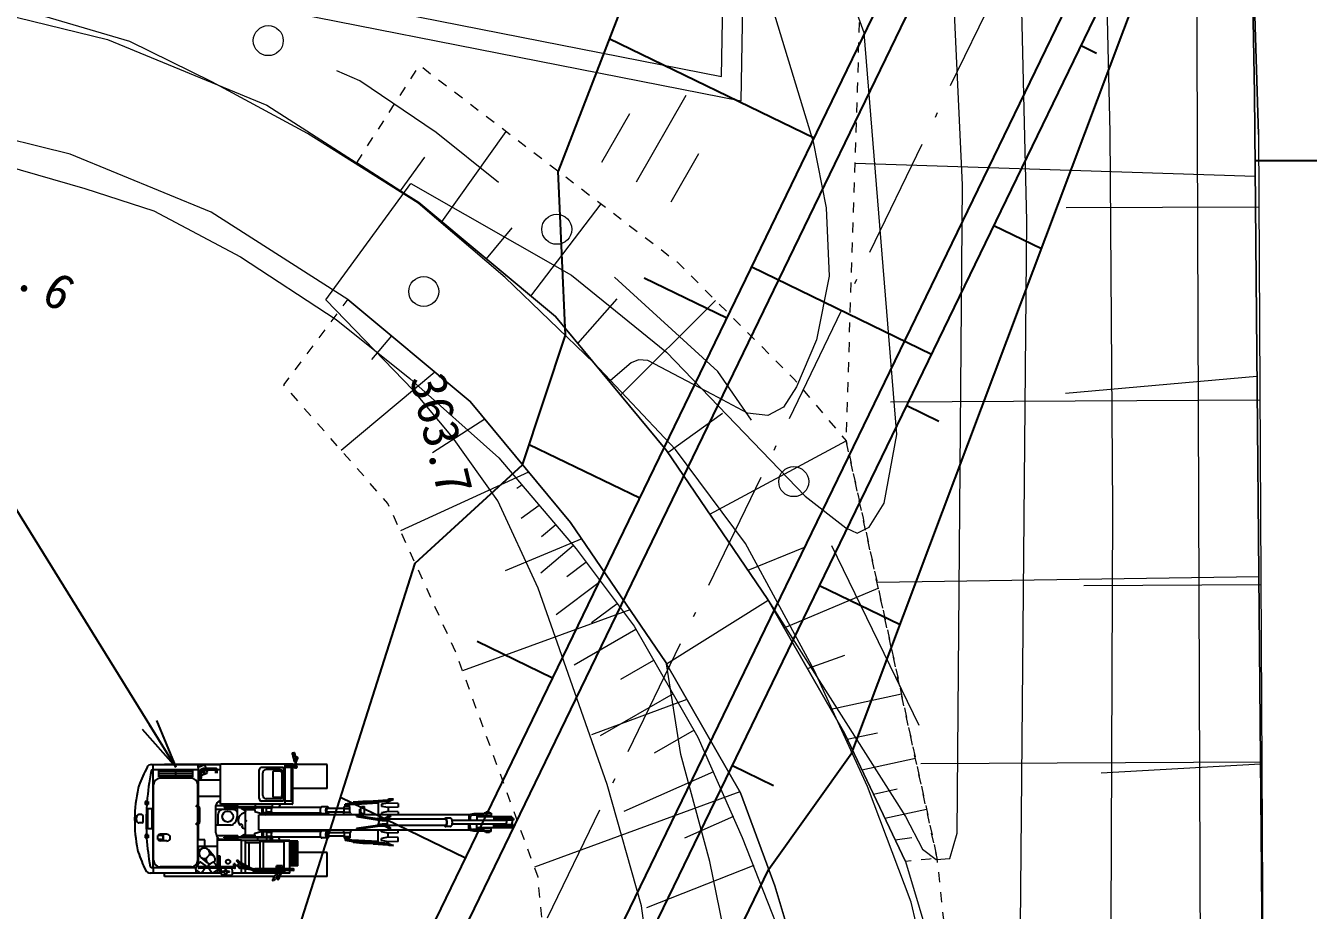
# Model space of a CAD drawing. Header units: millimetres. Extents: x -2078669 to -1085629, y -5987148 to 310365.
# Drawn here: x -1736887 to -1704799, y 189223 to 211342 of the extents above; entities that cross this region are included whole.
import ezdxf

# ---------------------------------------------------------------- set-up
doc = ezdxf.new("R2010")
doc.units = ezdxf.units.MM
doc.header["$LTSCALE"] = 500
doc.header["$PDSIZE"] = 300
doc.linetypes.add('561019', pattern=[1, 0.5, -0.5])
doc.linetypes.add('SXF_一点短鎖線', pattern=[9.25, 6, -1.5, 0.25, -1.5])
doc.layers.get('Defpoints').update_dxf_attribs({"color": 153})
for name, color, linetype, lineweight in [('D-BGD', 7, 'Continuous', 13), ('D-BMK', 2, 'SXF_一点短鎖線', 13), ('D-BYP-STR8', 5, 'Continuous', 25), ('D-BYP-STRA', 1, 'Continuous', 25), ('D-BYP-STRB', 5, 'Continuous', 25), ('●予備設計_LP横断', 7, 'Continuous', 13)]:
    doc.layers.add(name, color=color, linetype=linetype, lineweight=lineweight)
doc.styles.add('MS ゴシック', font='MS Gothic.ttf')
doc.styles.get("Standard").update_dxf_attribs({"font": 'txt.shx', "bigfont": '@extfont2.shx'})
doc.linetypes.add('56130', pattern='A,1,-0.375,[44,dgnlstyle-dm500.shx,S=0.0012,R=0,X=0,Y=0],-0.375', length=1.75)
doc.dimstyles.new('DIM-500-F', dxfattribs={"dimscale": 500, "dimtxt": 3.5, "dimasz": 2.5, "dimexe": 0, "dimexo": 2, "dimgap": 0.8, "dimtad": 1, "dimdec": 0, "dimzin": 0, "dimdsep": 46, "dimtxsty": 'MS ゴシック', "dimblk": 'OPEN', "dimcen": 0.1, "dimclrd": 256, "dimclre": 256, "dimclrt": 256, "dimaunit": 1, "dimadec": 4, "dimazin": 0, "dimtfac": 1, "dimtdec": 0, "dimtmove": 2, "dimatfit": 3, "dimldrblk": 'OPEN', "dimfxl": 1, "dimtolj": 1, "dimtzin": 0, "dimlwd": -1, "dimlwe": -1, "dimarcsym": 2})

# ---------------------------------------------------------------- blocks, each defined once
blk = doc.blocks.new('M6334')
at = {"layer": '●予備設計_LP横断', "linetype": 'Continuous', "lineweight": 9}
for p, q in [((0, -1.25), (0, 1.25)), ((-1, -1.25), (-1, 0.15)), ((1, -1.25), (1, 0.15))]:
    blk.add_line(p, q, dxfattribs=at)
blk = doc.blocks.new('河川平面')
at = {"layer": 'D-BGD', "linetype": 'Continuous'}
for p, q in [((1584493, -2717063), (1586102, -2714802)), ((1583457, -2716288), (1584067, -2715447)), ((1604836, -2715927), (1594828, -2715604)), ((1586719, -2718918), (1588476, -2716614)), ((1604927, -2716695), (1600106, -2716715)), ((1585606, -2717990), (1586250, -2717209)), ((1587893, -2720105), (1588874, -2718988)), ((1588963, -2721395), (1591336, -2719026)), ((1583228, -2719915), (1582734, -2720508)), ((1584317, -2720821), (1581973, -2722778)), ((1604881, -2720933), (1600093, -2721351)), ((1604956, -2721522), (1595711, -2721571)), ((1585563, -2721996), (1584253, -2722840)), ((1590147, -2722831), (1591509, -2721848)), ((1591194, -2724370), (1594605, -2722539)), ((1586661, -2723318), (1583452, -2724786)), ((1586493, -2723643), (1586362, -2723729)), ((1586924, -2724156), (1586471, -2724484)), ((1587340, -2724637), (1586982, -2724939)), ((1587989, -2724992), (1586078, -2725788)), ((1587780, -2725156), (1586969, -2725843)), ((1592149, -2725774), (1593543, -2725208)), ((1596429, -2729654, 364710), (1594244, -2725162, 364496)), ((1588091, -2725577), (1587618, -2725939)), ((1588462, -2726055), (1587348, -2726891)), ((1604926, -2725940), (1595378, -2726080)), ((1604979, -2726137), (1600547, -2726162)), ((1593050, -2727210), (1595409, -2726226)), ((1589192, -2726760), (1585009, -2728290)), ((1588878, -2726617), (1588236, -2727090)), ((1589342, -2727253), (1587803, -2728145)), ((1589786, -2728027), (1588956, -2728507)), ((1593635, -2728230), (1594570, -2727901)), ((1590622, -2729005), (1588238, -2729891)), ((1590275, -2728862), (1588449, -2729912)), ((1594220, -2729249), (1595985, -2728864)), ((1590800, -2729775), (1589803, -2730344)), ((1594633, -2729994), (1595385, -2729838)), ((1594999, -2730765), (1596336, -2730473)), ((1605003, -2730569), (1596476, -2730615)), ((1604968, -2730619), (1600985, -2730850)), ((1591286, -2730816), (1589042, -2731810)), ((1595285, -2731369), (1595880, -2731239)), ((1591947, -2731316), (1586805, -2733197)), ((1591785, -2731933), (1590562, -2732476)), ((1595572, -2731973), (1596613, -2731746)), ((1595829, -2732515), (1596248, -2732459)), ((1592292, -2733159), (1589610, -2734212))]:
    blk.add_line(p, q, dxfattribs=at)
at = {"layer": 'D-BGD', "linetype": 'Continuous', "flags": 128}
for points, elevation in [([(1591147, -2763427), (1590833, -2752355), (1590457, -2743454), (1590065, -2739912), (1589933, -2737491), (1589483, -2734168), (1588622, -2731129), (1586898, -2726226), (1585893, -2724035), (1584755, -2722444), (1583770, -2721270), (1581586, -2719015), (1583716, -2716105), (1587730, -2718399), (1590114, -2720321), (1593578, -2723925), (1594597, -2724710), (1594876, -2724847), (1595179, -2724700), (1595557, -2724094), (1595875, -2722383), (1595053, -2712340), (1594046, -2709561)], 363000), ([(1592920, -2817369), (1593566, -2799486), (1593914, -2787848), (1594033, -2783526), (1593837, -2779371), (1592635, -2767650), (1592323, -2752005), (1592214, -2744615), (1592355, -2741337), (1592065, -2738931), (1591868, -2736368), (1591191, -2733054), (1590470, -2730378), (1590110, -2728111), (1592654, -2726520), (1596089, -2731932), (1596515, -2732747), (1596855, -2733003), (1597195, -2732985), (1597380, -2732344), (1597515, -2716139), (1597024, -2705574), (1596761, -2682544)], 364000), ([(1597978, -2680858), (1598376, -2683702), (1598671, -2698444), (1599114, -2717044), (1598931, -2737455), (1597776, -2741725), (1594389, -2742024), (1594210, -2756839), (1594357, -2764363), (1595098, -2775535), (1595958, -2788193), (1595288, -2801281), (1595145, -2805403)], 365000), ([(1600298, -2682136), (1600933, -2703428), (1601200, -2714828), (1601266, -2724239), (1601205, -2738696)], 366000), ([(1602426, -2682044), (1603178, -2696188), (1603296, -2700004), (1603353, -2705819), (1603478, -2740041)], 367000)]:
    blk.add_lwpolyline(points, dxfattribs=dict(at, elevation=elevation))
at = {"layer": 'D-BGD', "linetype": '56130', "flags": 128}
for points in [[(1476042, -2672953), (1487354, -2675983), (1494011, -2677814), (1494381, -2678077), (1498516, -2681000), (1515505, -2686265), (1521017, -2688589), (1527219, -2692548), (1535331, -2697856), (1540351, -2700532), (1544162, -2702251), (1547020, -2703540), (1549333, -2704443), (1551482, -2705148), (1555577, -2706492), (1565157, -2708214), (1575377, -2710253), (1591488, -2713433), (1591619, -2705903), (1592042, -2681772), (1592113, -2681022), (1592284, -2679237), (1592454, -2677450), (1592610, -2675816)], [(1551326, -2705623), (1555455, -2706978), (1565064, -2708705), (1575279, -2710743), (1591978, -2714039), (1592119, -2705911)]]:
    blk.add_lwpolyline(points, dxfattribs=at)
at = {"layer": 'D-BGD', "linetype": '561019', "flags": 128}
for points in [[(1604118, -2801667), (1603658, -2801700), (1603152, -2800721), (1602566, -2795926), (1601762, -2787733), (1601695, -2787042), (1600828, -2776858), (1599943, -2767240), (1599727, -2764893), (1598788, -2754964), (1597870, -2742698), (1597776, -2741725), (1597384, -2737656), (1596956, -2733671), (1596881, -2732974), (1595028, -2724476), (1594605, -2722539), (1594888, -2713738), (1595887, -2682805), (1595509, -2681697), (1584094, -2681621), (1568919, -2679328), (1567447, -2679106), (1555444, -2676376), (1555451, -2676293), (1555496, -2675788)], [(1582361, -2715587), (1583934, -2713148), (1590375, -2718064), (1593288, -2720981), (1594605, -2722539), (1595028, -2724476), (1596881, -2732974), (1596692, -2732994), (1596086, -2733057)], [(1594315, -2833105), (1593657, -2833087), (1593245, -2833076), (1591237, -2816520), (1590511, -2811759), (1590076, -2808915), (1589638, -2797190), (1589292, -2787903), (1587476, -2757692), (1587519, -2740005), (1586896, -2733447), (1584831, -2727803), (1583142, -2724109), (1580537, -2721142), (1580880, -2720687), (1582125, -2719028), (1582140, -2719008)]]:
    blk.add_lwpolyline(points, dxfattribs=at)
at = {"layer": 'D-BGD', "linetype": 'Continuous', "flags": 128}
for points in [[(1555496, -2675788), (1564011, -2675700), (1566577, -2675673), (1574077, -2675730), (1583382, -2675801), (1590984, -2675860), (1594010, -2675779), (1600312, -2675611), (1600969, -2675926), (1601494, -2676412), (1602266, -2677624), (1603045, -2679178), (1603569, -2681205), (1603902, -2684846), (1604555, -2699152), (1604818, -2713861), (1604991, -2733281), (1605158, -2754385), (1605264, -2770456), (1605096, -2792670), (1604965, -2797739), (1604449, -2800952), (1604252, -2801442), (1604118, -2801667)], [(1538499, -2703186), (1541611, -2704873), (1545350, -2706651), (1548268, -2707778), (1551122, -2708615), (1554053, -2709349), (1557700, -2709887), (1565141, -2710795), (1571645, -2711408), (1576125, -2712508), (1580114, -2714150), (1583583, -2716369), (1583916, -2716583), (1587332, -2719428), (1590110, -2722777), (1592644, -2726502), (1592654, -2726520), (1594565, -2729850)], [(1591962, -2731343), (1590110, -2728111), (1590099, -2728093), (1587710, -2724583), (1585199, -2721557), (1582140, -2719008), (1581841, -2718817), (1578723, -2716822), (1575191, -2715368), (1571143, -2714373), (1564818, -2713778), (1557300, -2712860), (1553468, -2712295), (1550335, -2711511), (1547304, -2710622), (1544163, -2709409), (1540251, -2707548), (1536982, -2705777)], [(1605096, -2792670), (1605264, -2770456), (1605158, -2754385), (1604991, -2733281), (1604818, -2713861), (1604555, -2699152)], [(1596086, -2733057), (1594565, -2729850), (1592654, -2726520), (1592644, -2726502), (1590110, -2722777), (1587332, -2719428), (1583916, -2716583), (1583583, -2716369), (1582361, -2715587)], [(1582140, -2719008), (1585199, -2721557), (1587710, -2724583), (1590099, -2728093), (1590110, -2728111), (1591962, -2731343), (1592824, -2733665), (1593520, -2735998), (1593986, -2737930), (1594098, -2739006), (1594389, -2742024), (1594482, -2742989), (1595401, -2755251), (1596341, -2765209), (1596557, -2767553), (1597441, -2777158), (1598308, -2787353), (1598377, -2788050), (1598643, -2790764), (1599233, -2797877), (1599793, -2803334)], [(1594565, -2729850), (1596086, -2733057), (1596776, -2735341), (1597384, -2737656)], [(1593986, -2737930), (1593520, -2735998), (1592824, -2733665), (1591962, -2731343)]]:
    blk.add_lwpolyline(points, dxfattribs=at)
at = {"layer": 'D-BGD', "linetype": 'Continuous', "elevation": 364000}
blk.add_lwpolyline([(1580651, -2680088), (1581065, -2680372), (1581922, -2681649), (1582878, -2684240), (1590358, -2703834), (1593778, -2715062), (1594107, -2716716), (1594179, -2718418), (1593862, -2720012), (1593359, -2721188), (1593034, -2721693), (1592645, -2721908), (1592138, -2721847), (1591265, -2721380), (1589644, -2720529), (1589412, -2720511), (1589228, -2720590), (1588710, -2721030)], dxfattribs=at)
at = {"layer": 'D-BGD', "linetype": 'Continuous', "extrusion": (-0.052841, 0.073861, 0.995868), "elevation": 77504}
blk.add_lwpolyline([(288824, 3160351), (288801, 3158864), (289537, 3155429)], dxfattribs=at)
at = {"layer": 'D-BGD', "linetype": 'Continuous'}
for points in [[(1551648, -2675562, 363530), (1588753, -2675806, 367630), (1591492, -2675777, 367740), (1601078, -2675474, 368380), (1602687, -2677771, 368330), (1604554, -2702997, 368080), (1604920, -2714881, 368280), (1605042, -2738608, 368470), (1604961, -2758977, 368490), (1605040, -2777661, 368510), (1605332, -2792524, 368300), (1605349, -2797390, 368380), (1605376, -2800935, 368140), (1605160, -2801653, 368050), (1604932, -2802029, 368050)], [(1604920, -2714881, 368280), (1604554, -2702997, 368080), (1602687, -2677771, 368330), (1601078, -2675474, 368380)], [(1599837, -2767831, 366440), (1596733, -2736208, 364880), (1596230, -2734073, 364910), (1595135, -2731183, 364690), (1593808, -2728274, 364470), (1592088, -2725106, 364260), (1590334, -2722759, 364300), (1588296, -2720585, 364040), (1586073, -2718453, 363810), (1583901, -2716593, 363570), (1581131, -2714851, 363720), (1578733, -2713565, 363360), (1576686, -2712550, 363370), (1573568, -2711634, 363390), (1566227, -2710598, 362900), (1555988, -2709188, 362740), (1553342, -2708636, 362750), (1550673, -2707921, 362770), (1547594, -2706935, 362800), (1545326, -2705966, 362820), (1542434, -2704776, 362840), (1539566, -2703405, 362870)], [(1538192, -2706075, 362870), (1541217, -2707514, 362840), (1544161, -2708734, 362820), (1546539, -2709754, 362800), (1549825, -2710801, 362770), (1552652, -2711561, 362750), (1555476, -2712146, 362740), (1565608, -2714083, 362900), (1572752, -2715421, 363390), (1575563, -2716230, 363370), (1577282, -2716791, 363360), (1579451, -2717934, 363720), (1581846, -2719507, 363570), (1583686, -2720980, 363810), (1585914, -2722964, 364040), (1587847, -2725240, 364500), (1589298, -2727170, 364240), (1590897, -2729946, 364190), (1592006, -2732452, 364680), (1593056, -2735120, 364910), (1593563, -2737027, 364940), (1596852, -2768087, 366440)], [(1585905, -2716080, 363495), (1584348, -2714832, 363370), (1582439, -2713538, 363930), (1581865, -2713287, 363935)], [(1604920, -2714881, 368280), (1605042, -2738608, 368470), (1604961, -2758977, 368490), (1605040, -2777661, 368510), (1605332, -2792524, 368300)], [(1585914, -2722964, 364040), (1587847, -2725240, 364500), (1589298, -2727170, 364240), (1590897, -2729946, 364190), (1592006, -2732452, 364680), (1593056, -2735120, 364910), (1593563, -2737027, 364940), (1596852, -2768087, 366440), (1598250, -2784336, 366950), (1599683, -2801007, 367550), (1600652, -2813768, 368170)]]:
    blk.add_polyline3d(points, dxfattribs=at)
for centre in [(1580148, -2712533, 363950), (1587366, -2717250, 363613), (1584037, -2718805, 363680), (1593292, -2723559, 364366)]:
    blk.add_circle(centre, 375, dxfattribs=at)
at = {"layer": 'D-BGD', "linetype": 'Continuous', "lineweight": 9, "xscale": 1000, "yscale": 1000, "zscale": 1000, "rotation": 330.1091246385173}
blk.add_blockref('M6334', (1589981, -2714983), dxfattribs=at)
at = {"layer": 'D-BGD', "linetype": 'Continuous', "style": 'MS ゴシック'}
blk.add_text('363.7', height=900, rotation=283.6694, dxfattribs=at).set_placement((1583686, -2720980, 363810))
at = {"layer": 'D-BGD', "linetype": 'Continuous', "insert": (1571682, -2717471), "char_height": 900, "attachment_point": 7, "rotation": 330.1091, "line_spacing_factor": 0.722892, "style": 'MS ゴシック'}
blk.add_mtext('\\T1.287;362.6', dxfattribs=at)
blk = doc.blocks.new('A$C45d7a2f6')
at = {"layer": 'D-BYP-STRB', "linetype": 'Continuous'}
for p, q in [((4656, 3096), (5851, 3096)), ((4656, 3096), (4656, 2496)), ((5509, 2945), (6472, 2945)), ((5509, 2910), (6472, 2910)), ((5596, 3012), (5596, 2945)), ((5596, 3012), (5812, 3012)), ((5596, 2910), (5596, 2187)), ((5720, 2945), (5723, 2967)), ((5723, 2967), (5734, 2988)), ((5732, 3012), (5732, 2984)), ((5732, 2910), (5732, 2233)), ((5734, 2988), (5751, 3006)), ((5751, 3006), (5799, 2984)), ((5755, 2980), (6444, 2980)), ((5780, 2910), (5780, 2831)), ((5797, 2980), (5876, 3149)), ((5818, 2980), (5893, 3140)), ((5833, 3012), (7026, 3012)), ((5859, 3148), (5850, 3128)), ((5862, 3119), (5850, 3128)), ((5872, 3167), (5859, 3148)), ((5888, 3182), (5872, 3167)), ((5872, 3096), (5907, 3096)), ((5877, 2910), (5877, 2831)), ((5883, 3104), (5878, 3108)), ((5922, 3159), (5883, 3104)), ((5922, 3159), (5888, 3182)), ((5896, 3046), (5893, 3058)), ((5915, 3107), (5895, 3121)), ((5896, 3046), (5916, 3029)), ((5898, 3083), (5946, 3152)), ((5930, 3129), (5910, 3142)), ((5924, 2910), (5924, 2831)), ((5968, 3175), (6007, 3204)), ((5974, 3096), (8726, 3096)), ((6007, 3204), (6031, 3192)), ((6248, 2910), (6248, 2225)), ((6334, 2910), (6334, 2225)), ((6502, 2966), (6560, 2935)), ((6510, 2907), (6839, 2859)), ((6515, 2942), (6856, 2892)), ((6549, 2902), (6838, 2750)), ((6701, 3012), (6701, 2915)), ((6799, 3012), (6799, 2900)), ((6856, 2892), (6928, 2822)), ((6977, 2893), (7868, 2893)), ((7105, 2993), (7105, 2974)), ((7105, 2993), (7161, 2993)), ((7105, 2974), (7161, 2974)), ((7161, 3002), (7161, 2967)), ((7236, 3002), (7236, 2967)), ((7236, 2993), (7313, 2993)), ((7236, 2974), (7313, 2974)), ((7313, 3012), (9090, 3012)), ((7349, 2938), (7349, 2893)), ((7368, 2938), (7368, 2893)), ((7401, 3012), (7401, 2934)), ((7495, 2999), (7402, 2935)), ((7842, 2999), (7934, 2935)), ((7940, 3012), (7940, 2931)), ((8726, 3096), (8726, 3012)), ((9010, 2879), (9010, 3012)), ((5396, 2831), (5396, 2215)), ((5396, 2831), (5596, 2831)), ((5446, 2831), (5446, 2215)), ((5496, 2831), (5496, 2215)), ((5546, 2831), (5546, 2215)), ((5780, 2831), (5924, 2831)), ((6613, 2868), (6613, 2255)), ((6654, 2886), (6859, 2779)), ((6701, 2879), (6701, 2862)), ((6701, 2822), (6701, 2194)), ((6799, 2865), (6799, 2810)), ((6799, 2770), (6799, 2187)), ((6838, 2750), (6903, 2686)), ((6839, 2859), (6903, 2797)), ((6859, 2779), (6928, 2711)), ((6928, 2822), (6903, 2797)), ((6928, 2711), (6903, 2686)), ((6959, 2876), (6959, 2781)), ((6959, 2781), (6994, 2781)), ((6977, 2858), (7868, 2858)), ((6994, 2858), (6994, 2781)), ((7340, 2858), (7340, 2594)), ((7340, 2594), (7375, 2594)), ((7375, 2858), (7375, 2594)), ((7401, 2858), (7401, 2128)), ((7489, 2596), (7631, 2433)), ((7635, 2824), (7519, 2743)), ((7689, 2650), (7600, 2559)), ((7693, 2647), (7603, 2554)), ((7649, 2759), (7815, 2621)), ((7702, 2824), (7817, 2743)), ((7879, 2786), (7879, 2350)), ((7896, 2698), (7896, 1796)), ((7944, 2879), (9050, 2879)), ((8056, 2858), (8840, 2858)), ((9000, 2698), (9000, 804)), ((9010, 2879), (9010, 300)), ((3106, 2279), (3000, 2323)), ((3000, 2323), (3106, 2323)), ((3106, 2323), (3142, 2308)), ((3106, 2279), (3422, 2255)), ((3131, 2228), (3131, 2270)), ((3131, 2270), (3382, 2251)), ((3131, 2270), (3228, 2270)), ((3511, 2280), (3142, 2308)), ((3382, 2251), (3382, 1939)), ((3383, 2250), (4007, 2250)), ((3422, 2255), (3511, 2255)), ((3511, 2255), (3511, 2280)), ((3511, 2270), (3763, 2270)), ((3763, 2270), (4007, 2250)), ((4007, 2233), (4007, 2250)), ((4656, 2496), (5596, 2496)), ((6343, 2255), (6701, 2255)), ((7401, 2350), (7879, 2350)), ((7720, 2350), (7720, 2179)), ((559, 1974), (559, 1901)), ((559, 1974), (733, 1974)), ((559, 1962), (988, 1962)), ((599, 1998), (599, 1974)), ((599, 1998), (690, 1998)), ((690, 1998), (690, 1974)), ((733, 1974), (733, 1962)), ((988, 1962), (1118, 1937)), ((1118, 1937), (1118, 1793)), ((1118, 1937), (6365, 1937)), ((2887, 2220), (3131, 2228)), ((2887, 2220), (2887, 2125)), ((2887, 2125), (3131, 2117)), ((2887, 2006), (3131, 2014)), ((2887, 2006), (2887, 1937)), ((3131, 2231), (3131, 2228)), ((3131, 2228), (3301, 2200)), ((3131, 2117), (3301, 2145)), ((3131, 2117), (3131, 2014)), ((3131, 2014), (3301, 1986)), ((3301, 2200), (3301, 2145)), ((3301, 1986), (3301, 1937)), ((3382, 2225), (4206, 2178)), ((3383, 2233), (4007, 2233)), ((4007, 2233), (4206, 2199)), ((4076, 1970), (4080, 1999)), ((4241, 1999), (4080, 1999)), ((4090, 2096), (4090, 2142)), ((4090, 2142), (4231, 2142)), ((4090, 1999), (4090, 2096)), ((4231, 2096), (4090, 2096)), ((4206, 2142), (4206, 2199)), ((4231, 2096), (4231, 2142)), ((4231, 1999), (4231, 2096)), ((4231, 2090), (4651, 2090)), ((4231, 2005), (4651, 2005)), ((4246, 1970), (4241, 1999)), ((4651, 2136), (4789, 2136)), ((4651, 2136), (4685, 2136)), ((4651, 1959), (4789, 1959)), ((4651, 1959), (4685, 1959)), ((4817, 2119), (6019, 2119)), ((4817, 1976), (6019, 1976)), ((5396, 2215), (5596, 2215)), ((5596, 2216), (5771, 2216)), ((6799, 2187), (5596, 2187)), ((5732, 2233), (6248, 2233)), ((5771, 2233), (5771, 2216)), ((5841, 2187), (5871, 2119)), ((6017, 2135), (6017, 2118)), ((6017, 2135), (7238, 2135)), ((6023, 2187), (6023, 2135)), ((6023, 1976), (6023, 1937)), ((6025, 1959), (6266, 1959)), ((6034, 2113), (7238, 2113)), ((6035, 1981), (6312, 1981)), ((6047, 2098), (6178, 2098)), ((6047, 1997), (6178, 1997)), ((6078, 2187), (6078, 2135)), ((6130, 1959), (6130, 1937)), ((6166, 2187), (6166, 2135)), ((6168, 2113), (6168, 2097)), ((6168, 1981), (6168, 1997)), ((6168, 1937), (6168, 1959)), ((6178, 1997), (6178, 2098)), ((6472, 2018), (6189, 1937)), ((6248, 2225), (6334, 2225)), ((6262, 1981), (6262, 2113)), ((6290, 1981), (6290, 2113)), ((6312, 1972), (6312, 1981)), ((6365, 1937), (6365, 1554)), ((6404, 2135), (6404, 2187)), ((6453, 2113), (6453, 2088)), ((6792, 2088), (6453, 2088)), ((6465, 2063), (6465, 2088)), ((6732, 2063), (6465, 2063)), ((6472, 2063), (6472, 2018)), ((6702, 2062), (6702, 1430)), ((6758, 2076), (6732, 2063)), ((6811, 2093), (6733, 2051)), ((6758, 2088), (6758, 2076)), ((6792, 2113), (6792, 2088)), ((6799, 2187), (7401, 2187)), ((6811, 2093), (6811, 2113)), ((6897, 2169), (6897, 2135)), ((7367, 2169), (6897, 2169)), ((6897, 2113), (6897, 2074)), ((7431, 2074), (6897, 2074)), ((6919, 2135), (6919, 2113)), ((7238, 2135), (7238, 2113)), ((7352, 2187), (7398, 2131)), ((7442, 2009), (7442, 1326)), ((7720, 2179), (7879, 2179)), ((7879, 2179), (7879, 1789)), ((8668, 2211), (8841, 2211)), ((8668, 2040), (8841, 2040)), ((8752, 2211), (8752, 2040)), ((8752, 2188), (8809, 2188)), ((8755, 2063), (8809, 2063)), ((8809, 2174), (8899, 2174)), ((8809, 2077), (8899, 2077)), ((8899, 2174), (8899, 2077)), ((9139, 2061), (9139, 2136)), ((9139, 2136), (9214, 2136)), ((9139, 2061), (9214, 2061)), ((9214, 2061), (9214, 2136)), ((0, 1840), (0, 1805)), ((0, 1840), (494, 1840)), ((0, 1805), (494, 1805)), ((0, 1687), (494, 1687)), ((0, 1652), (0, 1687)), ((0, 1652), (494, 1652)), ((29, 1805), (29, 1746)), ((29, 1687), (29, 1746)), ((43, 1885), (919, 1885)), ((43, 1885), (43, 1840)), ((43, 1606), (43, 1652)), ((43, 1606), (919, 1606)), ((170, 1805), (170, 1746)), ((170, 1793), (1533, 1793)), ((170, 1687), (170, 1746)), ((170, 1698), (1533, 1698)), ((494, 1885), (494, 1793)), ((494, 1606), (494, 1698)), ((559, 1901), (731, 1901)), ((599, 1901), (599, 1885)), ((599, 1590), (599, 1606)), ((690, 1901), (690, 1885)), ((690, 1590), (690, 1606)), ((731, 1923), (1020, 1923)), ((731, 1923), (731, 1885)), ((731, 1568), (731, 1606)), ((919, 1923), (919, 1793)), ((919, 1568), (919, 1698)), ((1084, 1860), (1084, 1793)), ((1084, 1632), (1084, 1698)), ((1118, 1554), (1118, 1698)), ((1574, 1849), (1703, 1849)), ((1574, 1643), (1703, 1643)), ((1703, 1826), (3183, 1826)), ((1706, 1665), (3183, 1665)), ((3081, 1918), (3068, 1893)), ((3068, 1893), (3215, 1814)), ((3068, 1598), (3215, 1678)), ((3081, 1918), (3222, 1842)), ((3081, 1573), (3222, 1650)), ((3165, 1789), (3286, 1789)), ((3165, 1703), (3286, 1703)), ((3215, 1814), (3399, 1814)), ((3215, 1678), (3399, 1678)), ((3222, 1842), (3397, 1842)), ((3222, 1789), (3222, 1814)), ((3222, 1795), (3400, 1795)), ((3222, 1703), (3222, 1678)), ((3222, 1697), (3400, 1697)), ((3222, 1650), (3397, 1650)), ((3363, 1795), (3363, 1746)), ((3363, 1697), (3363, 1746)), ((3920, 1918), (3397, 1842)), ((3920, 1573), (3397, 1650)), ((3924, 1890), (3399, 1814)), ((3924, 1601), (3399, 1678)), ((3400, 1795), (3400, 1814)), ((3400, 1697), (3400, 1678)), ((3924, 1890), (3920, 1918)), ((6799, 1868), (6761, 1829)), ((6761, 1829), (6808, 1783)), ((6808, 1783), (6846, 1823)), ((7068, 1813), (7442, 1813)), ((7387, 1813), (7387, 1542)), ((7852, 1386), (7852, 1740)), ((7874, 1386), (7874, 1740)), ((7879, 1758), (7879, 1368)), ((7896, 1773), (7896, 1353)), ((7909, 1797), (7939, 1797)), ((7909, 1775), (7939, 1775)), ((7939, 1797), (7939, 1775)), ((9035, 1907), (9144, 1907)), ((9035, 1907), (9035, 1405)), ((9146, 1907), (9146, 1405)), ((9258, 1721), (9258, 1590)), ((9298, 1761), (9368, 1761)), ((9426, 1703), (9402, 1742)), ((9426, 1607), (9402, 1569)), ((9431, 1682), (9431, 1628)), ((559, 1518), (559, 1590)), ((559, 1590), (731, 1590)), ((559, 1530), (988, 1530)), ((559, 1518), (733, 1518)), ((599, 1494), (599, 1518)), ((599, 1494), (690, 1494)), ((690, 1494), (690, 1518)), ((731, 1568), (1020, 1568)), ((733, 1518), (733, 1530)), ((988, 1530), (1118, 1554)), ((1118, 1554), (6365, 1554)), ((2887, 1485), (2887, 1554)), ((2887, 1485), (3131, 1477)), ((2887, 1366), (3131, 1374)), ((2887, 1272), (2887, 1366)), ((3081, 1573), (3068, 1598)), ((3131, 1477), (3301, 1505)), ((3131, 1374), (3131, 1477)), ((3131, 1374), (3301, 1346)), ((3131, 1264), (3301, 1292)), ((3301, 1505), (3301, 1554)), ((3301, 1292), (3301, 1346)), ((3382, 1241), (3382, 1552)), ((3382, 1266), (4206, 1313)), ((3786, 1520), (3726, 1524)), ((3726, 1523), (3726, 1348)), ((3786, 1351), (3726, 1347)), ((3789, 1526), (3789, 1520)), ((3839, 1526), (3789, 1526)), ((3800, 1526), (3800, 1554)), ((3816, 1491), (3801, 1511)), ((3816, 1380), (3801, 1359)), ((3816, 1491), (3816, 1380)), ((3839, 1415), (3816, 1415)), ((3828, 1526), (3828, 1554)), ((3839, 1526), (3839, 1415)), ((3924, 1601), (3920, 1573)), ((4007, 1258), (4206, 1292)), ((4076, 1522), (4080, 1492)), ((4241, 1492), (4080, 1492)), ((4090, 1492), (4090, 1396)), ((4090, 1396), (4090, 1350)), ((4231, 1396), (4090, 1396)), ((4090, 1350), (4231, 1350)), ((4206, 1350), (4206, 1292)), ((4231, 1492), (4231, 1396)), ((4231, 1487), (4651, 1487)), ((4231, 1401), (4651, 1401)), ((4231, 1396), (4231, 1350)), ((4246, 1522), (4241, 1492)), ((4651, 1532), (4789, 1532)), ((4651, 1356), (4685, 1356)), ((4651, 1356), (4789, 1356)), ((4817, 1515), (6019, 1515)), ((4817, 1373), (6019, 1373)), ((5534, 1294), (7325, 1294)), ((5713, 1294), (5713, 290)), ((5836, 1294), (5871, 1373)), ((6017, 1356), (6017, 1373)), ((6017, 1356), (7238, 1356)), ((6023, 1554), (6023, 1514)), ((6023, 1356), (6023, 1294)), ((6025, 1532), (6266, 1532)), ((6034, 1378), (7237, 1378)), ((6035, 1510), (6312, 1510)), ((6047, 1494), (6178, 1494)), ((6047, 1394), (6178, 1394)), ((6168, 1554), (6168, 1532)), ((6168, 1510), (6168, 1494)), ((6168, 1378), (6168, 1394)), ((6178, 1494), (6178, 1394)), ((6472, 1473), (6189, 1554)), ((6262, 1510), (6262, 1378)), ((6290, 1378), (6290, 1510)), ((6312, 1510), (6312, 1519)), ((6453, 1378), (6453, 1403)), ((6792, 1403), (6453, 1403)), ((6453, 1356), (6453, 1295)), ((6465, 1428), (6732, 1428)), ((6465, 1428), (6465, 1403)), ((6472, 1428), (6472, 1473)), ((6758, 1415), (6732, 1428)), ((6733, 1440), (6811, 1398)), ((6758, 1403), (6758, 1415)), ((6792, 1378), (6792, 1403)), ((6811, 1378), (6811, 1398)), ((6896, 1402), (7056, 1402)), ((6897, 1378), (6897, 1402)), ((6897, 1322), (6897, 1357)), ((6897, 1322), (7075, 1322)), ((6911, 1412), (6911, 1602)), ((7036, 1426), (7270, 1426)), ((7056, 1402), (7118, 1417)), ((7442, 1322), (7075, 1322)), ((7442, 1417), (7116, 1417)), ((7238, 1355), (7238, 1377)), ((7325, 1294), (7325, 290)), ((7879, 1337), (7879, 439)), ((7896, 1330), (7896, 804)), ((7909, 1351), (7939, 1351)), ((7909, 1329), (7939, 1329)), ((7939, 1351), (7939, 1329)), ((9035, 1405), (9144, 1405)), ((9139, 1227), (9139, 1302)), ((9139, 1302), (9214, 1302)), ((9214, 1227), (9214, 1302)), ((9298, 1550), (9368, 1550)), ((9298, 1550), (9368, 1550)), ((2887, 1272), (3131, 1264)), ((3106, 1213), (3000, 1168)), ((3000, 1168), (3106, 1168)), ((3106, 1213), (3422, 1236)), ((3106, 1168), (3142, 1183)), ((3131, 1260), (3131, 1264)), ((3131, 1264), (3131, 1222)), ((3131, 1222), (3382, 1241)), ((3131, 1222), (3228, 1222)), ((3511, 1211), (3142, 1183)), ((3383, 1258), (4007, 1258)), ((3383, 1241), (4007, 1241)), ((3422, 1236), (3511, 1236)), ((3511, 1236), (3511, 1211)), ((3511, 1222), (3763, 1222)), ((3763, 1222), (4007, 1241)), ((4007, 1258), (4007, 1241)), ((5518, 1278), (5518, 354)), ((5548, 1212), (5548, 372)), ((5548, 1212), (5713, 1212)), ((5757, 1212), (5713, 1070)), ((5751, 1072), (5751, 510)), ((5762, 1212), (6299, 1212)), ((5788, 1067), (5788, 516)), ((5836, 1157), (6186, 1157)), ((5843, 1122), (5998, 1122)), ((6013, 1107), (6013, 476)), ((6271, 1072), (6271, 510)), ((6359, 1152), (6359, 432)), ((7325, 1195), (7397, 1243)), ((7325, 1101), (7879, 1101)), ((9139, 1227), (9214, 1227)), ((4656, 896), (4656, 296)), ((4656, 896), (5518, 896)), ((7325, 692), (7879, 692)), ((8056, 644), (8840, 644)), ((5429, 340), (5420, 348)), ((5428, 345), (5424, 362)), ((5430, 330), (5434, 193)), ((5430, 325), (5430, 325)), ((5452, 381), (5438, 384)), ((5447, 350), (5443, 366)), ((5449, 331), (5453, 194)), ((5462, 390), (5501, 371)), ((5633, 322), (5465, 337)), ((5633, 344), (5467, 359)), ((5501, 340), (5501, 340)), ((5518, 332), (5518, 290)), ((5548, 372), (5713, 372)), ((5649, 355), (5658, 355)), ((5658, 342), (5674, 342)), ((5713, 457), (5762, 372)), ((5762, 372), (6299, 372)), ((5836, 425), (6186, 425)), ((5843, 461), (5998, 461)), ((7325, 433), (7413, 433)), ((7413, 516), (7413, 419)), ((7431, 436), (7760, 436)), ((7431, 401), (7760, 401)), ((7448, 516), (7448, 436)), ((7799, 567), (7668, 516)), ((7723, 504), (7723, 436)), ((7758, 504), (7758, 436)), ((7867, 353), (7761, 313)), ((7805, 635), (7805, 481)), ((7840, 635), (7840, 481)), ((7881, 433), (9019, 433)), ((7890, 433), (7890, 406)), ((7890, 376), (7890, 300)), ((8021, 605), (8021, 433)), ((8021, 581), (8871, 581)), ((8021, 524), (8871, 524)), ((8021, 467), (8871, 467)), ((8041, 625), (8851, 625)), ((8446, 625), (8446, 433)), ((8871, 605), (8871, 433)), ((4656, 296), (5431, 296)), ((5434, 173), (5392, 162)), ((5392, 162), (5393, 139)), ((5393, 139), (5399, 118)), ((5399, 118), (5409, 97)), ((5453, 109), (5409, 97)), ((5411, 142), (5413, 143)), ((5431, 151), (5413, 144)), ((5420, 126), (5417, 126)), ((5441, 134), (5420, 126)), ((5428, 223), (5433, 224)), ((5433, 173), (5431, 181)), ((5446, 137), (5453, 109)), ((5449, 316), (5469, 306)), ((5449, 108), (5481, 19)), ((5450, 296), (5518, 296)), ((5452, 229), (5467, 233)), ((5469, 37), (5461, 75)), ((5471, 234), (5466, 233)), ((5471, 224), (5471, 223)), ((5471, 223), (5471, 222)), ((5471, 222), (5471, 222)), ((5479, 202), (5482, 195)), ((5525, 10), (5488, 0)), ((5518, 290), (7323, 290)), ((5525, 21), (5525, 21)), ((5525, 21), (5525, 20)), ((5525, 10), (5530, 12)), ((5649, 307), (5658, 307)), ((5658, 320), (5674, 320)), ((9056, 300), (7325, 300)), ((7325, 296), (8726, 296)), ((8726, 300), (8726, 296))]:
    blk.add_line(p, q, dxfattribs=at)
blk.add_lwpolyline([(7236, 3002, 0.136471), (7233, 3014, 0.105694), (7224, 3024, 0.081409), (7212, 3030, 0.070635), (7199, 3031, 0.070632), (7186, 3030, 0.081404), (7174, 3024, 0.105703), (7164, 3014, 0.136497), (7161, 3002, 0.136471), (7164, 2989, 0.105694), (7174, 2980, 0.081409), (7186, 2974, 0.070635), (7199, 2972, 0.070632), (7212, 2974, 0.081404), (7224, 2980, 0.105703), (7233, 2989, 0.136497)], format="xyb", close=True, dxfattribs=at)
for points in [[(7161, 2967, 0.070477), (7162, 2960, 0.064818), (7164, 2954, 0.056649), (7169, 2949, 0.048921), (7174, 2945, 0.042865), (7179, 2941, 0.038626), (7186, 2939, 0.035992), (7192, 2937, 0.034731), (7199, 2937, 0.034724), (7205, 2937, 0.035983), (7212, 2939, 0.038625), (7218, 2941, 0.042865), (7224, 2945, 0.048922), (7229, 2949, 0.056654), (7233, 2954, 0.064825), (7236, 2960, 0.070481), (7236, 2967)], [(4608, 2005, 0.053487), (4617, 1984, 0.089277), (4631, 1967, 0.174121), (4651, 1959, 0.177751), (4671, 1967, 0.091535), (4685, 1984, 0.054322), (4693, 2004, 0.040172), (4698, 2025, 0.035027), (4700, 2047, 0.035027), (4698, 2069, 0.040172), (4693, 2091, 0.054324), (4685, 2111, 0.091541), (4671, 2128, 0.177766), (4651, 2136, 0.174102), (4631, 2128, 0.089274), (4617, 2110, 0.053486), (4608, 2090)], [(4651, 2005, 0.119775), (4657, 2006, 0.082251), (4663, 2010, 0.053784), (4667, 2016, 0.038318), (4670, 2021, 0.029931), (4672, 2028, 0.025241), (4673, 2034, 0.022686), (4674, 2041, 0.021546), (4675, 2047, 0.021544), (4674, 2054, 0.022682), (4673, 2061, 0.025239), (4672, 2067, 0.029928), (4670, 2073, 0.038319), (4667, 2079, 0.05379), (4663, 2084, 0.082258), (4657, 2088, 0.11979), (4651, 2090)], [(4789, 1959, 0.119721), (4802, 1962, 0.082236), (4813, 1971, 0.053797), (4821, 1981, 0.038331), (4827, 1994, 0.029944), (4832, 2007, 0.025253), (4835, 2020, 0.022697), (4837, 2034, 0.021557), (4837, 2047, 0.021555), (4837, 2061, 0.022694), (4835, 2075, 0.025252), (4832, 2088, 0.029943), (4827, 2101, 0.038333), (4821, 2113, 0.053796), (4813, 2124, 0.082239), (4802, 2132, 0.119729), (4789, 2136)], [(6019, 1976, 0.119792), (6030, 1979, 0.082244), (6039, 1985, 0.05378), (6046, 1994, 0.038316), (6051, 2004, 0.02993), (6054, 2015, 0.02524), (6057, 2025, 0.022686), (6058, 2036, 0.021546), (6059, 2047, 0.021544), (6058, 2058, 0.022683), (6057, 2069, 0.02524), (6054, 2080, 0.029929), (6051, 2091, 0.038317), (6046, 2100, 0.053783), (6039, 2109, 0.082245), (6030, 2116, 0.119805), (6019, 2119)], [(1574, 1849, 0.156106), (1560, 1844, 0.082031), (1549, 1833, 0.046403), (1541, 1820, 0.031206), (1536, 1806, 0.023806), (1532, 1791, 0.019869), (1529, 1776, 0.017777), (1528, 1761, 0.016855), (1527, 1746, 0.016853), (1528, 1731, 0.017775), (1529, 1715, 0.019869), (1532, 1700, 0.023806), (1536, 1686, 0.031207), (1541, 1672, 0.046402), (1549, 1658, 0.082035), (1560, 1648, 0.15611), (1574, 1643)], [(1732, 1826, 0.085903), (1719, 1842, 0.199226), (1701, 1849, 0.179157), (1684, 1840, 0.076875), (1672, 1823, 0.042828), (1665, 1805, 0.030076), (1660, 1786, 0.024531), (1657, 1766, 0.02233), (1656, 1746, 0.02233), (1657, 1726, 0.02453), (1660, 1706, 0.030076), (1665, 1686, 0.042829), (1672, 1668, 0.076883), (1684, 1652, 0.179192), (1701, 1643, 0.199194), (1719, 1650, 0.085892), (1732, 1665)], [(1703, 1826, 0.157469), (1692, 1822, 0.08302), (1684, 1814, 0.046805), (1678, 1804, 0.031391), (1673, 1793, 0.023902), (1670, 1781, 0.019922), (1668, 1770, 0.017805), (1667, 1758, 0.016866), (1666, 1746, 0.01685), (1667, 1734, 0.017755), (1668, 1722, 0.019827), (1670, 1711, 0.023728), (1673, 1699, 0.031054), (1677, 1688, 0.04607), (1683, 1678, 0.081227), (1691, 1669, 0.155008), (1703, 1665)], [(3214, 1789, 0.047597), (3207, 1806, 0.093728), (3196, 1820, 0.242567), (3179, 1826, 0.172132), (3165, 1815, 0.068724), (3156, 1799, 0.040046), (3150, 1782, 0.029892), (3148, 1764, 0.026234), (3147, 1746, 0.026228), (3148, 1727, 0.029875), (3150, 1709, 0.040001), (3156, 1692, 0.068589), (3165, 1676, 0.171652), (3179, 1666, 0.242985), (3196, 1671, 0.093956), (3207, 1685, 0.047664), (3214, 1703)], [(4608, 1401, 0.053488), (4617, 1381, 0.089279), (4631, 1364, 0.174121), (4651, 1356, 0.177748), (4671, 1363, 0.091535), (4685, 1380, 0.054323), (4693, 1401, 0.040172), (4698, 1422, 0.035028), (4700, 1444, 0.035027), (4698, 1466, 0.040172), (4693, 1488, 0.054324), (4685, 1508, 0.091542), (4671, 1525, 0.177771), (4651, 1532, 0.1741), (4631, 1524, 0.089271), (4617, 1507, 0.053485), (4608, 1487)], [(4651, 1401, 0.119774), (4657, 1403, 0.082251), (4663, 1407, 0.053784), (4667, 1412, 0.038319), (4670, 1418, 0.029932), (4672, 1424, 0.025241), (4673, 1431, 0.022686), (4674, 1437, 0.021546), (4675, 1444, 0.021543), (4674, 1451, 0.022681), (4673, 1457, 0.025238), (4672, 1464, 0.029927), (4670, 1470, 0.038318), (4667, 1476, 0.053789), (4663, 1481, 0.082258), (4657, 1485, 0.119794), (4651, 1487)], [(4789, 1356, 0.119721), (4802, 1359, 0.082236), (4813, 1367, 0.053797), (4821, 1378, 0.038331), (4827, 1390, 0.029944), (4832, 1403, 0.025253), (4835, 1417, 0.022697), (4837, 1430, 0.021557), (4837, 1444, 0.021555), (4837, 1458, 0.022694), (4835, 1471, 0.025252), (4832, 1485, 0.029943), (4827, 1498, 0.038333), (4821, 1510, 0.053796), (4813, 1521, 0.082239), (4802, 1529, 0.119729), (4789, 1532)], [(6019, 1373, 0.11979), (6030, 1375, 0.082244), (6039, 1382, 0.053781), (6046, 1391, 0.038317), (6051, 1401, 0.029931), (6054, 1411, 0.025241), (6057, 1422, 0.022686), (6058, 1433, 0.021546), (6059, 1444, 0.021544), (6058, 1455, 0.022682), (6057, 1466, 0.025239), (6054, 1477, 0.029929), (6051, 1487, 0.038317), (6046, 1497, 0.053782), (6039, 1506, 0.082245), (6030, 1513, 0.119807), (6019, 1515)]]:
    blk.add_lwpolyline(points, format="xyb", dxfattribs=at)
for points in [[(6733, 2051), (6718, 2040), (6702, 2016)], [(6733, 1440), (6718, 1451), (6706, 1467), (6702, 1476)], [(5417, 126), (5414, 127), (5412, 128), (5410, 131), (5409, 133), (5409, 136), (5410, 139), (5411, 142)], [(5431, 181), (5428, 188), (5427, 195), (5425, 201), (5425, 207), (5424, 212), (5425, 216), (5425, 219), (5427, 221), (5428, 223)], [(5434, 193), (5434, 186), (5434, 179), (5434, 172), (5433, 166), (5433, 160), (5432, 156), (5432, 153), (5431, 151), (5431, 150), (5431, 149)], [(5433, 212), (5433, 212), (5433, 212)], [(5453, 194), (5453, 186), (5453, 179), (5453, 171), (5452, 164), (5452, 158), (5451, 152), (5450, 148), (5449, 144), (5448, 141), (5447, 139), (5445, 137), (5443, 135), (5441, 134)], [(5466, 233), (5467, 232), (5468, 231), (5469, 228), (5471, 224)], [(5488, 0), (5486, 0), (5484, 1), (5481, 4), (5479, 7), (5477, 12), (5475, 17), (5473, 23), (5471, 30), (5469, 37)], [(5471, 234), (5472, 233), (5472, 232), (5474, 229), (5475, 225), (5477, 221), (5479, 216), (5482, 210), (5484, 203), (5486, 197)], [(5471, 222), (5473, 220), (5475, 214), (5477, 208), (5479, 202)], [(5487, 11), (5485, 12), (5484, 13), (5483, 15), (5481, 19)], [(5482, 195), (5497, 147), (5510, 99), (5520, 51)], [(5525, 51), (5515, 100), (5502, 149), (5486, 197)], [(5520, 51), (5522, 43), (5523, 36), (5524, 30), (5525, 24), (5525, 21)], [(5525, 51), (5526, 44), (5528, 37), (5529, 31), (5529, 26), (5530, 21), (5530, 17), (5531, 14), (5530, 12), (5530, 12)], [(5525, 20), (5526, 16), (5526, 13), (5526, 11), (5525, 10)]]:
    blk.add_lwpolyline(points, dxfattribs=at)
for centre, radius in [((5849, 2873), 14.4), ((7139, 2730), 54.3), ((9177, 2099), 27), ((7147, 1602), 136), ((9177, 1264), 27)]:
    blk.add_circle(centre, radius, dxfattribs=at)
for centre, radius, start, end in [((5509, 2928), 17.5, 90, 270), ((5757, 2963), 17.5, 90, 270), ((5885, 3144), 9.5, 334.843, 154.843), ((5922, 3066), 30, 144.8963, 194.0439), ((5561, 3401), 514, 313.6002, 336.0295), ((6028, 3095), 100, 126.9441, 144.8963), ((6444, 2855), 125, 62.318, 90), ((6472, 2645), 300, 81.6692, 90), ((6472, 2645), 265, 81.6692, 90), ((6846, 2876), 17.5, 261.6692, 81.6692), ((6977, 2876), 17.5, 90, 270), ((7061, 3028), 35, 90.0839, 181.8612), ((8081, 3062), 1056, 181.8612, 189.174), ((7065, -42), 3106, 86.0627, 90.0839), ((7276, 3021), 35, 7.0266, 86.0627), ((3186, 2517), 4156, 6.5786, 7.0266), ((7313, 2938), 55, 0, 90), ((7313, 2938), 36, 0, 90), ((3186, 2517), 4156, 5.1929, 6.315), ((7425, 2902), 40, 124.9954, 192.3717), ((7518, 2967), 40, 39.8793, 124.9954), ((7008, 2540), 705, 30.0522, 39.8793), ((8329, 2540), 705, 140.1207, 149.9478), ((7819, 2967), 40, 55.0046, 140.1207), ((7868, 2876), 17.5, 270, 90), ((7911, 2902), 40, 329.8885, 55.0046), ((9090, 2892), 120, 25.9692, 90), ((5531, 1158), 4080, 19.1185, 25.9692), ((6845, 2766), 17.5, 242.318, 62.318), ((8001, 3235), 705, 212.3453, 223.9914), ((7576, 2671), 115, 137.7234, 281.9803), ((7508, 2760), 20, 223.9914, 304.9818), ((7576, 2671), 115, 349.3066, 87.6762), ((7730, 2520), 132, 164.8335, 106.4527), ((7623, 2840), 20, 305.009, 25.9995), ((7008, 2540), 705, 25.9995, 26.8171), ((7713, 2840), 20, 154.0005, 234.991), ((8329, 2540), 705, 153.1829, 154.0005), ((7829, 2760), 20, 235.0182, 316.0086), ((7336, 3235), 705, 316.0086, 329.8885), ((8056, 2698), 160, 90, 180), ((8840, 2698), 160, 0, 90), ((9050, 2839), 40, 9.4708, 90), ((1268, 1541), 7929, 4.3062, 9.4708), ((8913, 2330), 500, 11.3263, 19.1185), ((5765, 1700), 3710, 347.4231, 11.3263), ((4036, 1976), 40.2, 282.8181, 350.9807), ((4285, 1976), 40.2, 189.0194, 257.1819), ((7252, 2011), 189, 0, 39.4911), ((8668, 2126), 85.3, 90, 270), ((8809, 2126), 48.8, 90, 270), ((8809, 2126), 62.5, 51.366, 90), ((8809, 2126), 62.5, 270, 308.634), ((8841, 2152), 58, 22.7557, 90), ((8841, 2098), 58, 270, 338.2251), ((2877, 1734), 6310, 356.0686, 2.9666), ((1020, 1860), 63.9, 0, 90), ((1020, 1632), 63.9, 270, 0), ((6685, 1703), 201, 55.377, 85.2552), ((6685, 1703), 201, 274.7448, 36.6042), ((7147, 1602), 236, 125.4309, 180), ((7068, 1713), 100, 90, 125.4309), ((7909, 1740), 57, 90, 180), ((7909, 1740), 35, 90, 180), ((9298, 1721), 40, 90, 180), ((9368, 1721), 40, 31.373, 90), ((9391, 1682), 40, 0, 31.373), ((9391, 1628), 40, 328.627, 0), ((3785, 1500), 20, 35.7106, 85.7331), ((3785, 1371), 20, 274.2746, 324.2969), ((4036, 1515), 40.2, 9.0193, 77.1819), ((4285, 1515), 40.2, 102.8181, 170.9806), ((5534, 1278), 16, 90, 180), ((7016, 1543), 117, 206.177, 270.0031), ((7270, 1542), 117, 270, 0), ((7342, 1326), 100, 303.536, 0), ((7909, 1386), 57, 180, 270), ((7909, 1386), 35, 180, 270), ((9298, 1590), 40, 180, 270), ((9368, 1590), 40, 270, 328.627), ((5836, 1072), 85, 90, 180), ((5843, 1067), 55, 90, 180), ((5998, 1107), 15, 0, 90), ((6186, 1072), 85, 0, 90), ((6299, 1152), 60, 0, 90), ((2877, 1734), 6310, 348.3917, 355.4928), ((7822, 635), 17.5, 0, 180), ((8056, 804), 160, 180, 270), ((8840, 804), 160, 270, 0), ((5694, 2179), 3914, 332.385, 339.8145), ((8898, 1001), 500, 339.8145, 347.4231), ((5434, 364), 21, 78.3336, 229.4989), ((5434, 364), 9.5, 12.6954, 192.6954), ((5349, 328), 81, 1.7369, 12.6954), ((5511, 326), 81.4, 176.9587, 180.3936), ((5349, 328), 100, 1.7369, 12.6954), ((5511, 326), 81.4, 127.439, 136.8786), ((5466, 348), 11, 84.8616, 264.8616), ((5420, 370), 81.4, 307.439, 333.8461), ((5420, 370), 81.4, 349.7921, 0), ((5649, 331), 24.2, 199.7743, 270), ((5649, 331), 24.2, 90.371, 145.662), ((5658, 331), 24.2, 21.6122, 338.3878), ((5658, 331), 11, 90, 270), ((5674, 331), 11, 270, 90), ((5836, 510), 85, 180, 270), ((5843, 516), 55, 180, 270), ((5998, 476), 15, 270, 0), ((6186, 510), 85, 270, 0), ((6299, 432), 60, 270, 0), ((7431, 419), 17.5, 90, 270), ((7675, 498), 20, 111.1392, 192.1297), ((8345, 642), 705, 192.1297, 196.9249), ((8345, 642), 705, 199.9233, 206.0095), ((7747, 350), 40, 206.0095, 291.1256), ((7741, 504), 17.5, 0, 180), ((7760, 481), 45, 270, 0), ((7760, 481), 80, 270, 0), ((7806, 548), 20, 95.3009, 111.1121), ((7214, 205), 705, 16.2417, 27.4456), ((7852, 391), 40, 291.1256, 16.2417), ((8041, 605), 20, 90, 180), ((8851, 605), 20, 0, 90), ((9019, 473), 40, 270, 348.3917), ((9056, 420), 120, 270, 332.385)]:
    blk.add_arc(centre, radius, start, end, dxfattribs=at)
blk.add_point((6685, 1703), dxfattribs=at)
blk.add_point((6685, 1703), dxfattribs=at)
at = {"layer": 'D-BYP-STRB', "linetype": 'Continuous', "width": 1.071438}
blk.add_text('komatsu Ltd', height=0.01, rotation=90, dxfattribs=at).set_placement((9000, 2273))
blk = doc.blocks.new('_Open')
at = {"color": 0, "linetype": 'ByBlock', "lineweight": -2}
for p, q in [((-1, 0.167), (0, 0)), ((-1, -0.167), (0, 0)), ((0, 0), (-1, 0))]:
    blk.add_line(p, q, dxfattribs=at)

msp = doc.modelspace()

# ---------------------------------------------------------------- linework, layer by layer
at = {"layer": 'D-BMK'}
for p, q in [((-1733914.5, 168221, 78.4), (-1706699.8, 224392.2, 78.4)), ((-1714224, 203128.5, 156.7), (-1718723.7, 205308.6))]:
    msp.add_line(p, q, dxfattribs=at)
at = {"layer": 'D-BYP-STRA'}
for p, q in [((-1736414.5, 168794.7, 78.4), (-1707067.9, 229366.2, 78.4)), ((-1735664.5, 168622.6, 78.4), (-1706957.5, 227874, 78.4)), ((-1717085, 224516, 78.4), (-1723562.9, 207705.2, 78.4)), ((-1732164.5, 167819.4, 78.4), (-1706442.1, 220910.5, 78.4)), ((-1731414.5, 167647.3, 78.4), (-1706375.7, 219327.5, 78.4)), ((-1716217.7, 193165, 78.4), (-1706375.7, 219327.4, 678)), ((-1717165.1, 208525.6, 3617277.8), (-1722289.4, 211010.1, 9873265.8)), ((-1710485.9, 210843.9, -1873760), (-1710097.4, 210655.5, -2348101.1)), ((-1723384.6, 203600.9, 78.4), (-1723562.9, 207705.2, 78.4)), ((-1712666, 206344.2, -1875355.4), (-1711476.8, 205767.6, -3327222.6)), ((-1718723.7, 205308.6, -521.3), (-1714224, 203128.5, 678)), ((-1719345.2, 204025.9, 3615682.5), (-1721417.8, 205030.8, 6146020.6)), ((-1714846.1, 201844.5, -1876950.7), (-1714045.4, 201456.3, -2854476.9)), ((-1721525.2, 199526.2, 3614087.1), (-1724287.7, 200865.5, 6986558)), ((-1717026.2, 197344.8, -1878546), (-1715012.6, 196368.5, -4336783.5)), ((-1723705.3, 195026.5, 3612491.8), (-1725591.9, 195941.2, 5915652.3)), ((-1718296.2, 190251.1, 78.4), (-1716217.7, 193165, 78.4)), ((-1719206.3, 192845.1, -1880141.3), (-1718180.8, 192347.9, -3132113.5)), ((-1725885.4, 190526.8, 3610896.5), (-1729011.3, 192042.4, 7427067.6)), ((-1723456.2, 179600.8, 78.4), (-1718296.2, 190251.1, 78.4))]:
    msp.add_line(p, q, dxfattribs=at)
at = {"layer": 'D-BYP-STRA', "elevation": 78.4}
msp.add_lwpolyline([(-1736414.5, 168794.7), (-1727144.2, 197905.3), (-1724454, 200361.7), (-1723384.6, 203600.9)], dxfattribs=at)
at = {"layer": 'Defpoints', "ltscale": 1500}
msp.add_line((-1706132.9, 207969.5), (-1702133.3, 207969.5), dxfattribs=at)

# ---------------------------------------------------------------- block references
at = {"layer": 'D-BGD'}
msp.add_blockref('河川平面', (-3310965.8, 2923500.2), dxfattribs=at)
at = {"layer": 'D-BYP-STR8', "rotation": 180}
msp.add_blockref('A$C45d7a2f6', (-1724685.2, 193167.8), dxfattribs=at)

# ---------------------------------------------------------------- leaders
at = {"layer": 'D-BYP-STR8'}
msp.add_leader([(-1733133.9, 192799.4), (-1737475.7, 199817)], dimstyle='DIM-500-F', dxfattribs=at)

doc.saveas('drawing.dxf')
